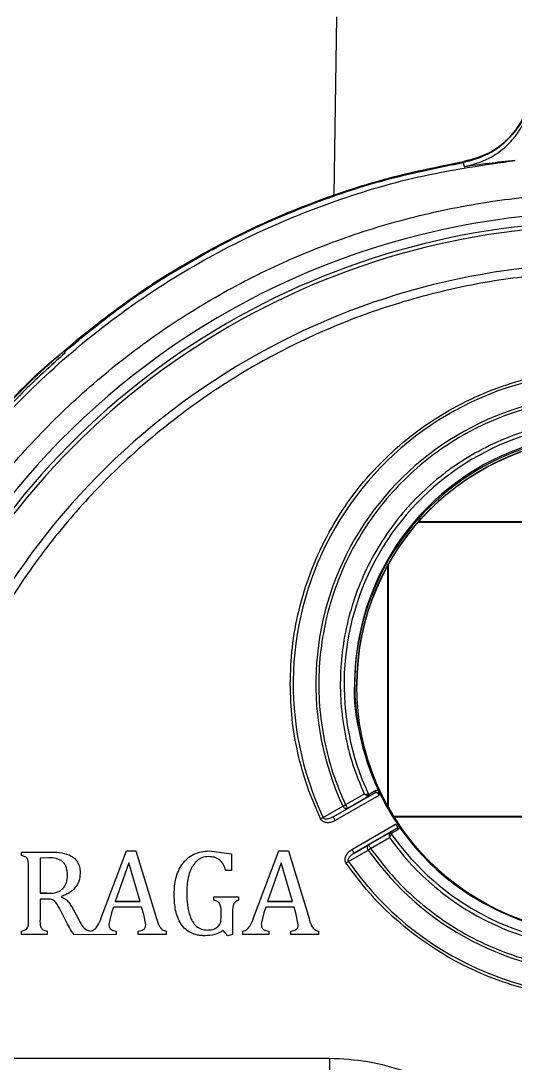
# Model space of a CAD drawing. Header units: millimetres. Extents: x 2028 to 4172, y 863 to 2379.
# Drawn here: x 2596.3 to 2655.4, y 2135.8 to 2260.6 of the extents above; entities that cross this region are included whole.
import ezdxf

# ---------------------------------------------------------------- set-up
doc = ezdxf.new("R2010")
doc.units = ezdxf.units.MM
doc.layers.add('粗实线', color=7, linetype='Continuous', lineweight=40)

msp = doc.modelspace()

# ---------------------------------------------------------------- linework, layer by layer
at = {"color": 7, "linetype": 'Continuous', "lineweight": 25}
for p, q in [((2634.08, 2261.042), (2633.755, 2239.674)), ((2649.206, 2243.597), (2649.326, 2243.08)), ((2649.319, 2243.722), (2649.319, 2243.722)), ((2601.48, 2220.927), (2601.592, 2220.815)), ((2636.484, 2181.003), (2636.484, 2181.003)), ((2633.661, 2165.257), (2638.715, 2168.175)), ((2639.138, 2167.842), (2633.911, 2164.824)), ((2637.389, 2167.987), (2635.15, 2166.694)), ((2637.904, 2167.706), (2635.4, 2166.261)), ((2637.901, 2167.706), (2637.93, 2167.725)), ((2637.904, 2167.706), (2638.715, 2168.175)), ((2638.779, 2168.424), (2637.968, 2167.956)), ((2638.74, 2168.193), (2638.748, 2168.19)), ((2641.579, 2164.085), (2639.105, 2168.37)), ((2632.478, 2165.184), (2634.829, 2166.544)), ((2633.661, 2165.257), (2635.4, 2166.261)), ((2633.661, 2165.257), (2633.331, 2165.101)), ((2635.911, 2161.36), (2641.138, 2164.378)), ((2641.215, 2163.844), (2636.161, 2160.927)), ((2641.215, 2163.844), (2640.404, 2163.376)), ((2640.652, 2163.307), (2641.463, 2163.775)), ((2637.9, 2161.931), (2640.404, 2163.376)), ((2638.15, 2161.498), (2640.389, 2162.791)), ((2605.899, 2153.162), (2608.917, 2161.192)), ((2605.899, 2153.162), (2608.917, 2161.192)), ((2608.917, 2161.192), (2610.062, 2161.192)), ((2608.917, 2161.192), (2608.917, 2161.192)), ((2608.917, 2161.192), (2610.062, 2161.192)), ((2610.062, 2161.192), (2612.523, 2153.104)), ((2610.062, 2161.192), (2610.062, 2161.192)), ((2610.062, 2161.192), (2612.523, 2153.104)), ((2618.811, 2161.192), (2621.486, 2160.851)), ((2618.811, 2161.192), (2618.811, 2161.192)), ((2624.147, 2153.162), (2627.165, 2161.192)), ((2624.147, 2153.162), (2627.165, 2161.192)), ((2627.165, 2161.192), (2628.31, 2161.192)), ((2627.165, 2161.192), (2627.165, 2161.192)), ((2627.165, 2161.192), (2628.31, 2161.192)), ((2628.31, 2161.192), (2630.771, 2153.104)), ((2628.31, 2161.192), (2628.31, 2161.192)), ((2628.31, 2161.192), (2630.771, 2153.104)), ((2635.506, 2159.938), (2637.86, 2161.295)), ((2636.161, 2160.927), (2637.9, 2161.931)), ((2596.355, 2160.643), (2596.355, 2161.055)), ((2596.355, 2161.055), (2599.967, 2161.055)), ((2596.355, 2161.055), (2599.967, 2161.055)), ((2596.355, 2161.055), (2596.355, 2161.055)), ((2599.631, 2160.369), (2598.574, 2160.341)), ((2598.574, 2160.341), (2598.574, 2156.116)), ((2599.967, 2161.055), (2599.967, 2161.055)), ((2621.486, 2160.851), (2621.486, 2158.86)), ((2621.486, 2160.851), (2621.486, 2160.851)), ((2597.202, 2153.024), (2597.202, 2159.207)), ((2609.2, 2159.773), (2607.569, 2155.155)), ((2610.56, 2155.155), (2609.2, 2159.773)), ((2621.486, 2158.86), (2620.8, 2158.86)), ((2627.448, 2159.773), (2625.817, 2155.155)), ((2628.807, 2155.155), (2627.448, 2159.773)), ((2603.376, 2158.525), (2603.376, 2158.525)), ((2598.574, 2156.116), (2599.391, 2156.116)), ((2598.574, 2156.116), (2598.574, 2156.116)), ((2599.391, 2156.116), (2598.574, 2156.116)), ((2599.391, 2156.116), (2599.391, 2156.116)), ((2616.135, 2156.148), (2616.135, 2156.148)), ((2599.365, 2155.43), (2598.574, 2155.43)), ((2598.574, 2155.43), (2598.574, 2153.029)), ((2601.166, 2155.749), (2601.166, 2155.685)), ((2607.569, 2155.155), (2610.56, 2155.155)), ((2610.56, 2155.155), (2607.569, 2155.155)), ((2614.626, 2156.047), (2614.626, 2156.047)), ((2619.37, 2155.292), (2619.37, 2155.704)), ((2619.37, 2155.704), (2622.333, 2155.704)), ((2619.37, 2155.704), (2622.333, 2155.704)), ((2619.37, 2155.704), (2619.37, 2155.704)), ((2622.333, 2155.704), (2622.333, 2155.292)), ((2622.333, 2155.704), (2622.333, 2155.704)), ((2625.817, 2155.155), (2628.807, 2155.155)), ((2628.807, 2155.155), (2625.817, 2155.155)), ((2601.644, 2152.883), (2601.033, 2154.081)), ((2602.574, 2154.128), (2603.204, 2152.947)), ((2602.574, 2154.128), (2602.574, 2154.128)), ((2602.574, 2154.128), (2603.204, 2152.947)), ((2607.119, 2153.792), (2606.804, 2152.435)), ((2607.361, 2154.469), (2607.119, 2153.792)), ((2610.729, 2154.469), (2607.361, 2154.469)), ((2610.982, 2153.569), (2610.729, 2154.469)), ((2620.252, 2153.23), (2620.252, 2153.659)), ((2621.624, 2153.71), (2621.624, 2151.191)), ((2625.367, 2153.792), (2625.051, 2152.435)), ((2625.609, 2154.469), (2625.367, 2153.792)), ((2628.977, 2154.469), (2625.609, 2154.469)), ((2629.23, 2153.569), (2628.977, 2154.469)), ((2597.202, 2153.024), (2597.202, 2153.024)), ((2603.204, 2152.947), (2603.204, 2152.947)), ((2605.899, 2153.162), (2605.899, 2153.162)), ((2611.222, 2152.362), (2610.982, 2153.569)), ((2612.523, 2153.104), (2612.523, 2153.104)), ((2624.147, 2153.162), (2624.147, 2153.162)), ((2629.47, 2152.362), (2629.23, 2153.569)), ((2630.771, 2153.104), (2630.771, 2153.104)), ((2596.355, 2151.176), (2596.355, 2151.588)), ((2596.355, 2151.588), (2596.355, 2151.588)), ((2599.421, 2151.176), (2596.355, 2151.176)), ((2599.421, 2151.588), (2599.421, 2151.176)), ((2607.7, 2151.176), (2602.617, 2151.16)), ((2604.62, 2151.586), (2604.62, 2151.586)), ((2607.7, 2151.588), (2607.7, 2151.176)), ((2610.332, 2151.176), (2610.332, 2151.588)), ((2613.666, 2151.176), (2610.332, 2151.176)), ((2613.666, 2151.588), (2613.666, 2151.176)), ((2613.666, 2151.588), (2613.666, 2151.588)), ((2621.043, 2151.039), (2620.498, 2151.652)), ((2621.624, 2151.191), (2621.043, 2151.039)), ((2622.858, 2151.176), (2622.858, 2151.588)), ((2622.858, 2151.588), (2622.858, 2151.588)), ((2625.947, 2151.176), (2622.858, 2151.176)), ((2625.947, 2151.588), (2625.947, 2151.176)), ((2628.58, 2151.176), (2628.58, 2151.588)), ((2631.914, 2151.176), (2628.58, 2151.176)), ((2631.914, 2151.588), (2631.914, 2151.176)), ((2631.914, 2151.588), (2631.914, 2151.588)), ((2582.518, 2136.387), (2633.21, 2136.387)), ((2633.21, 2136.387), (2633.21, 2134.387))]:
    msp.add_line(p, q, dxfattribs=at)
at = {"color": 7, "linetype": 'Continuous', "lineweight": 25, "flags": 128}
for points in [[(2634.829, 2166.544), (2634.862, 2166.56), (2634.898, 2166.576), (2634.936, 2166.594), (2634.976, 2166.613), (2635.018, 2166.632), (2635.061, 2166.653), (2635.105, 2166.673), (2635.15, 2166.694)], [(2635.15, 2166.694), (2635.199, 2166.609), (2635.245, 2166.528), (2635.289, 2166.453), (2635.327, 2166.388), (2635.358, 2166.334), (2635.381, 2166.294), (2635.395, 2166.269), (2635.4, 2166.261)], [(2632.478, 2165.184), (2632.445, 2165.168), (2632.409, 2165.152), (2632.371, 2165.134), (2632.331, 2165.115), (2632.289, 2165.095), (2632.246, 2165.074), (2632.202, 2165.054), (2632.158, 2165.033)], [(2633.911, 2164.824), (2633.863, 2164.909), (2633.816, 2164.99), (2633.773, 2165.065), (2633.735, 2165.13), (2633.704, 2165.184), (2633.68, 2165.224), (2633.666, 2165.249), (2633.661, 2165.257)], [(2636.161, 2160.927), (2636.157, 2160.935), (2636.142, 2160.96), (2636.119, 2161), (2636.088, 2161.054), (2636.05, 2161.119), (2636.007, 2161.194), (2635.96, 2161.276), (2635.911, 2161.36)], [(2638.15, 2161.498), (2638.11, 2161.47), (2638.07, 2161.442), (2638.031, 2161.414), (2637.993, 2161.388), (2637.957, 2161.362), (2637.922, 2161.338), (2637.89, 2161.316), (2637.86, 2161.295)], [(2637.9, 2161.931), (2637.905, 2161.922), (2637.919, 2161.898), (2637.942, 2161.858), (2637.973, 2161.804), (2638.011, 2161.738), (2638.054, 2161.663), (2638.101, 2161.582), (2638.15, 2161.498)], [(2635.215, 2159.737), (2635.256, 2159.765), (2635.296, 2159.793), (2635.335, 2159.82), (2635.373, 2159.846), (2635.409, 2159.871), (2635.444, 2159.895), (2635.476, 2159.918), (2635.506, 2159.938)]]:
    msp.add_lwpolyline(points, dxfattribs=at)
at = {"color": 7, "linetype": 'Continuous', "lineweight": 25}
msp.add_circle((2666.234, 2180.971), 29.75, dxfattribs=at)
for centre, radius, start, end in [((2647.611, 2253.575), 10, 302.62258, 314.66639), ((2666.234, 2146.177), 91.48, 295.79271, 180), ((2666.234, 2146.176), 90.341, 353.64897, 186.35103), ((2666.234, 2146.176), 89.875, 353.64897, 186.35103), ((2666.234, 2146.176), 85.319, 353.33017, 186.66983), ((2666.234, 2181.176), 37.354, 94.65071, 205.34929), ((2666.234, 2181.176), 34.646, 95.01875, 204.98125), ((2666.234, 2181.176), 31.264, 94.97704, 205.02296), ((2666.234, 2181.176), 30, 94.72923, 205.27077), ((2666.234, 2180.971), 30, 357.22072, 180), ((2666.234, 2180.971), 29.75, 0, 179.93876), ((2637.684, 2167.893), 0.229, 310.10459, 14.91837), ((2637.801, 2167.866), 0.19, 302.68761, 28.51079), ((2638.612, 2168.334), 0.189, 302.68007, 28.38309), ((2641.301, 2163.676), 0.189, 31.61702, 117.31857), ((2666.234, 2181.176), 30, 214.72923, 325.27077), ((2640.456, 2163.092), 0.229, 45.08176, 109.89528), ((2640.491, 2163.208), 0.19, 31.48925, 117.3121), ((2666.234, 2181.176), 31.264, 214.97704, 325.02296), ((2666.234, 2181.176), 34.646, 215.01875, 324.98125), ((2666.234, 2181.176), 37.354, 214.65071, 325.34929), ((2666.234, 2146.177), 91.48, 180, 290.22656)]:
    msp.add_arc(centre, radius, start, end, dxfattribs=at)
for points, knots in [([(2649.206, 2243.597), (2650.239, 2243.878), (2652.301, 2244.44), (2654.845, 2246.458), (2656.726, 2249.108), (2657.181, 2251.2), (2657.409, 2252.248)], [0, 0, 0, 0, 0.25004665, 0.49944856, 0.74939592, 1, 1, 1, 1]), ([(2649.326, 2243.08), (2650.36, 2243.355), (2651.753, 2243.726), (2653.287, 2244.681), (2654.167, 2245.359), (2655.006, 2246.174), (2655.832, 2247.193), (2656.615, 2248.504), (2657.277, 2250.133), (2657.461, 2251.357), (2657.558, 2251.998)], [0, 0, 0, 0, 0.2442896, 0.3290361, 0.4144898, 0.500125, 0.5979924, 0.7157703, 0.8510724, 1, 1, 1, 1]), ([(2604.927, 2223.752), (2606.195, 2224.786), (2609.935, 2227.834), (2616.662, 2232.009), (2624.835, 2236.268), (2633.064, 2239.579), (2641.2, 2242.114), (2646.651, 2243.193), (2649.319, 2243.722)], [0, 0, 0, 0, 0.0997459, 0.2940675, 0.4812543, 0.6613057, 0.8342211, 1, 1, 1, 1]), ([(2655.445, 2243.851), (2654.377, 2243.731), (2652.23, 2243.49), (2650.297, 2243.217), (2649.326, 2243.08)], [0, 0, 0, 0, 0.4975573, 1, 1, 1, 1]), ([(2591.499, 2210.918), (2592.206, 2211.783), (2595.078, 2215.295), (2598.488, 2218.67), (2601.35, 2220.923), (2601.525, 2221.061)], [0, 0, 0, 0, 0.2347886, 0.9533514, 1, 1, 1, 1]), ([(2628.527, 2181.176), (2628.577, 2182.641), (2628.677, 2185.61), (2629.5, 2190.061), (2630.858, 2194.513), (2632.817, 2198.865), (2635.359, 2203.005), (2638.434, 2206.807), (2641.974, 2210.18), (2645.894, 2213.05), (2650.072, 2215.355), (2654.4, 2217.069), (2658.77, 2218.251), (2661.721, 2218.591), (2663.177, 2218.759)], [0, 0, 0, 0, 0.0782156, 0.1586051, 0.2410351, 0.3265101, 0.4128917, 0.5, 0.5870918, 0.6734733, 0.7589648, 0.8413784, 0.9217762, 1, 1, 1, 1]), ([(2632.158, 2165.033), (2631.602, 2166.308), (2630.49, 2168.858), (2629.382, 2172.888), (2628.658, 2177.005), (2628.571, 2179.786), (2628.527, 2181.176)], [0, 0, 0, 0, 0.2499835, 0.4999998, 0.7499835, 1, 1, 1, 1]), ([(2636.238, 2181.208), (2636.237, 2181.198), (2636.042, 2179.236), (2636.71, 2175.28), (2638.316, 2169.624), (2641.136, 2164.4), (2644.883, 2159.832), (2649.458, 2156.053), (2654.689, 2153.351), (2658.686, 2151.894), (2660.9, 2151.699), (2661.16, 2151.676)], [0, 0, 0, 0, 0.00076022, 0.14084744, 0.28093466, 0.42102187, 0.56110909, 0.70119631, 0.84128353, 0.98137075, 1, 1, 1, 1]), ([(2637.389, 2167.987), (2637.449, 2167.983), (2637.549, 2167.976), (2637.694, 2167.965), (2637.818, 2167.958), (2637.877, 2167.954), (2637.905, 2167.952)], [0, 0, 0, 0, 0.2860062, 0.4846128, 0.7578444, 1, 1, 1, 1]), ([(2637.831, 2167.719), (2637.807, 2167.733), (2637.757, 2167.763), (2637.651, 2167.828), (2637.526, 2167.903), (2637.44, 2167.956), (2637.389, 2167.987)], [0, 0, 0, 0, 0.242697, 0.5154318, 0.7146557, 1, 1, 1, 1]), ([(2637.831, 2167.719), (2637.844, 2167.712), (2637.873, 2167.697), (2637.893, 2167.703), (2637.904, 2167.706)], [0, 0, 0, 0, 0.4553331, 1, 1, 1, 1]), ([(2637.968, 2167.956), (2637.959, 2167.952), (2637.94, 2167.944), (2637.916, 2167.95), (2637.905, 2167.952)], [0, 0, 0, 0, 0.5050343, 1, 1, 1, 1]), ([(2638.715, 2168.175), (2638.759, 2168.19), (2638.825, 2168.213), (2638.931, 2168.182), (2638.984, 2168.147), (2639.009, 2168.13)], [0, 0, 0, 0, 0.5069925, 0.7668968, 1, 1, 1, 1]), ([(2639.126, 2168.301), (2639.093, 2168.331), (2639.027, 2168.391), (2638.933, 2168.436), (2638.848, 2168.452), (2638.802, 2168.433), (2638.779, 2168.424)], [0, 0, 0, 0, 0.245779, 0.4989923, 0.7466569, 1, 1, 1, 1]), ([(2639.126, 2168.301), (2639.124, 2168.287), (2639.12, 2168.258), (2639.093, 2168.208), (2639.057, 2168.167), (2639.027, 2168.143), (2639.013, 2168.133), (2639.01, 2168.131), (2639.009, 2168.13), (2639.009, 2168.13), (2639.009, 2168.13), (2639.009, 2168.13), (2639.009, 2168.13)], [0, 0, 0, 0, 0.2479867, 0.4941208, 0.7906603, 0.9489512, 0.9871984, 0.9967144, 0.9991187, 0.9997404, 0.9999108, 1, 1, 1, 1]), ([(2639.105, 2168.37), (2639.111, 2168.356), (2639.119, 2168.338), (2639.125, 2168.314), (2639.126, 2168.305), (2639.126, 2168.301)], [0, 0, 0, 0, 0.5522801, 0.7827511, 1, 1, 1, 1]), ([(2639.105, 2168.37), (2639.12, 2168.331), (2639.15, 2168.247), (2639.162, 2168.067), (2639.147, 2167.93), (2639.138, 2167.842)], [0, 0, 0, 0, 0.2295204, 0.499747, 1, 1, 1, 1]), ([(2635.4, 2166.261), (2635.356, 2166.244), (2635.288, 2166.217), (2635.18, 2166.234), (2635.095, 2166.267), (2635.015, 2166.318), (2634.917, 2166.404), (2634.864, 2166.489), (2634.829, 2166.544)], [0, 0, 0, 0, 0.238585, 0.3787456, 0.4999975, 0.6362115, 0.761415, 1, 1, 1, 1]), ([(2633.911, 2164.824), (2633.764, 2164.752), (2633.469, 2164.608), (2633.052, 2164.556), (2632.725, 2164.595), (2632.491, 2164.681), (2632.285, 2164.821), (2632.2, 2164.963), (2632.158, 2165.033)], [0, 0, 0, 0, 0.2498125, 0.4991926, 0.6288786, 0.7494851, 0.8773244, 1, 1, 1, 1]), ([(2633.331, 2165.101), (2633.218, 2165.065), (2633.054, 2165.013), (2632.83, 2165), (2632.68, 2165.019), (2632.571, 2165.067), (2632.507, 2165.128), (2632.487, 2165.165), (2632.478, 2165.184)], [0, 0, 0, 0, 0.38478013, 0.56435916, 0.7273499, 0.86895442, 0.93437056, 1, 1, 1, 1]), ([(2641.138, 2164.378), (2641.219, 2164.341), (2641.345, 2164.286), (2641.495, 2164.186), (2641.552, 2164.117), (2641.579, 2164.085)], [0, 0, 0, 0, 0.5002105, 0.7688311, 1, 1, 1, 1]), ([(2641.323, 2164.121), (2641.325, 2164.091), (2641.329, 2164.028), (2641.304, 2163.921), (2641.25, 2163.875), (2641.215, 2163.844)], [0, 0, 0, 0, 0.233085, 0.4930073, 1, 1, 1, 1]), ([(2641.323, 2164.122), (2641.34, 2164.129), (2641.376, 2164.144), (2641.432, 2164.155), (2641.487, 2164.154), (2641.516, 2164.143), (2641.53, 2164.137)], [0, 0, 0, 0, 0.2336109, 0.4844564, 0.7436939, 1, 1, 1, 1]), ([(2641.463, 2163.775), (2641.482, 2163.791), (2641.521, 2163.821), (2641.55, 2163.903), (2641.558, 2164.007), (2641.539, 2164.094), (2641.53, 2164.137)], [0, 0, 0, 0, 0.2532366, 0.5010025, 0.7541237, 1, 1, 1, 1]), ([(2641.53, 2164.137), (2641.533, 2164.135), (2641.541, 2164.13), (2641.559, 2164.113), (2641.57, 2164.097), (2641.579, 2164.085)], [0, 0, 0, 0, 0.2208696, 0.4522607, 1, 1, 1, 1]), ([(2640.404, 2163.376), (2640.395, 2163.369), (2640.38, 2163.355), (2640.379, 2163.322), (2640.378, 2163.307)], [0, 0, 0, 0, 0.5446681, 1, 1, 1, 1]), ([(2640.378, 2163.307), (2640.378, 2163.28), (2640.38, 2163.221), (2640.383, 2163.096), (2640.385, 2162.95), (2640.388, 2162.85), (2640.389, 2162.791)], [0, 0, 0, 0, 0.2427138, 0.5154318, 0.7146901, 1, 1, 1, 1]), ([(2640.617, 2163.254), (2640.605, 2163.229), (2640.579, 2163.177), (2640.523, 2163.065), (2640.46, 2162.934), (2640.416, 2162.844), (2640.389, 2162.791)], [0, 0, 0, 0, 0.2421389, 0.5153871, 0.7139591, 1, 1, 1, 1]), ([(2640.617, 2163.254), (2640.621, 2163.266), (2640.628, 2163.289), (2640.644, 2163.301), (2640.652, 2163.307)], [0, 0, 0, 0, 0.4949702, 1, 1, 1, 1]), ([(2614.626, 2156.047), (2614.661, 2156.67), (2614.73, 2157.915), (2615.361, 2159.385), (2616.193, 2160.321), (2616.982, 2160.835), (2617.876, 2161.145), (2618.499, 2161.176), (2618.811, 2161.192)], [0, 0, 0, 0, 0.25015941, 0.49958066, 0.62466902, 0.74973011, 0.87480959, 1, 1, 1, 1]), ([(2614.626, 2156.047), (2614.661, 2156.67), (2614.73, 2157.915), (2615.361, 2159.385), (2616.193, 2160.321), (2616.982, 2160.835), (2617.876, 2161.145), (2618.499, 2161.176), (2618.811, 2161.192)], [0, 0, 0, 0, 0.25015941, 0.49958066, 0.62466902, 0.74973011, 0.87480959, 1, 1, 1, 1]), ([(2635.215, 2159.737), (2635.176, 2159.808), (2635.096, 2159.953), (2635.077, 2160.202), (2635.12, 2160.447), (2635.249, 2160.75), (2635.503, 2161.085), (2635.775, 2161.268), (2635.911, 2161.36)], [0, 0, 0, 0, 0.1225406, 0.2507283, 0.3708535, 0.5011377, 0.7505279, 1, 1, 1, 1]), ([(2637.772, 2161.498), (2637.764, 2161.542), (2637.747, 2161.637), (2637.768, 2161.766), (2637.819, 2161.871), (2637.874, 2161.911), (2637.9, 2161.931)], [0, 0, 0, 0, 0.239538, 0.5175571, 0.7682031, 1, 1, 1, 1]), ([(2637.86, 2161.295), (2637.842, 2161.327), (2637.804, 2161.392), (2637.783, 2161.462), (2637.772, 2161.498)], [0, 0, 0, 0, 0.4935537, 1, 1, 1, 1]), ([(2597.202, 2159.207), (2597.216, 2159.53), (2597.233, 2159.934), (2597.005, 2160.361), (2596.737, 2160.543), (2596.508, 2160.603), (2596.355, 2160.643)], [0, 0, 0, 0, 0.4996211, 0.6251499, 0.7494732, 1, 1, 1, 1]), ([(2601.867, 2158.328), (2601.85, 2158.62), (2601.824, 2159.058), (2601.573, 2159.589), (2601.285, 2159.922), (2600.913, 2160.155), (2600.359, 2160.343), (2599.922, 2160.358), (2599.631, 2160.369)], [0, 0, 0, 0, 0.24958677, 0.37462583, 0.49959061, 0.62471117, 0.7498825, 1, 1, 1, 1]), ([(2599.967, 2161.055), (2600.371, 2161.041), (2601.177, 2161.014), (2602.167, 2160.717), (2602.82, 2160.226), (2603.168, 2159.718), (2603.314, 2159.229), (2603.37, 2158.829), (2603.374, 2158.626), (2603.376, 2158.525)], [0, 0, 0, 0, 0.2503213, 0.4998014, 0.6247836, 0.7496745, 0.8746984, 0.9373467, 1, 1, 1, 1]), ([(2618.723, 2160.506), (2618.605, 2160.501), (2618.37, 2160.49), (2617.913, 2160.373), (2617.393, 2160.076), (2616.921, 2159.543), (2616.554, 2158.849), (2616.298, 2158.021), (2616.156, 2157.089), (2616.142, 2156.46), (2616.135, 2156.148)], [0, 0, 0, 0, 0.06255781, 0.1250968, 0.24972713, 0.37454347, 0.4995432, 0.66531131, 0.83356264, 1, 1, 1, 1]), ([(2620.8, 2158.86), (2620.721, 2159.088), (2620.562, 2159.545), (2620.202, 2160.048), (2619.796, 2160.318), (2619.335, 2160.481), (2618.966, 2160.496), (2618.723, 2160.506)], [0, 0, 0, 0, 0.2503493, 0.4996618, 0.6209721, 0.7499106, 1, 1, 1, 1]), ([(2635.506, 2159.938), (2635.495, 2159.956), (2635.472, 2159.992), (2635.452, 2160.078), (2635.465, 2160.196), (2635.523, 2160.336), (2635.647, 2160.522), (2635.857, 2160.733), (2636.059, 2160.861), (2636.161, 2160.927)], [0, 0, 0, 0, 0.0469095, 0.0936327, 0.1947106, 0.3110168, 0.4391204, 0.7135016, 1, 1, 1, 1]), ([(2599.391, 2156.116), (2599.712, 2156.119), (2600.194, 2156.124), (2600.806, 2156.321), (2601.218, 2156.577), (2601.534, 2156.943), (2601.818, 2157.524), (2601.847, 2158.006), (2601.867, 2158.328)], [0, 0, 0, 0, 0.2503, 0.3753367, 0.5003813, 0.6253296, 0.7504389, 1, 1, 1, 1]), ([(2603.376, 2158.525), (2603.351, 2158.206), (2603.302, 2157.567), (2602.802, 2156.721), (2602.052, 2156.109), (2601.461, 2155.869), (2601.166, 2155.749)], [0, 0, 0, 0, 0.2499069, 0.4994484, 0.7494591, 1, 1, 1, 1]), ([(2616.135, 2156.148), (2616.172, 2155.196), (2616.218, 2154.006), (2616.807, 2152.715), (2617.252, 2152.161), (2617.874, 2151.783), (2618.346, 2151.745), (2618.582, 2151.725)], [0, 0, 0, 0, 0.4997947, 0.6251408, 0.7502026, 0.8750194, 1, 1, 1, 1]), ([(2601.033, 2154.081), (2600.856, 2154.429), (2600.636, 2154.863), (2600.216, 2155.273), (2599.853, 2155.428), (2599.56, 2155.429), (2599.365, 2155.43)], [0, 0, 0, 0, 0.5001583, 0.6250646, 0.7501102, 1, 1, 1, 1]), ([(2601.166, 2155.685), (2601.326, 2155.604), (2601.647, 2155.442), (2602.019, 2155.045), (2602.319, 2154.601), (2602.489, 2154.286), (2602.574, 2154.128)], [0, 0, 0, 0, 0.2497421, 0.4995193, 0.7496968, 1, 1, 1, 1]), ([(2618.324, 2151.039), (2618.177, 2151.042), (2617.881, 2151.049), (2617.297, 2151.136), (2616.587, 2151.365), (2615.855, 2151.886), (2615.14, 2152.838), (2614.69, 2154.279), (2614.648, 2155.457), (2614.626, 2156.047)], [0, 0, 0, 0, 0.06265322, 0.12530292, 0.25030366, 0.37521459, 0.50021885, 0.74968949, 1, 1, 1, 1]), ([(2620.252, 2153.659), (2620.26, 2154.011), (2620.27, 2154.451), (2620.054, 2154.932), (2619.793, 2155.173), (2619.539, 2155.245), (2619.37, 2155.292)], [0, 0, 0, 0, 0.500125, 0.6246688, 0.7500352, 1, 1, 1, 1]), ([(2622.333, 2155.292), (2622.296, 2155.279), (2622.221, 2155.254), (2622.077, 2155.187), (2621.908, 2155.079), (2621.763, 2154.885), (2621.612, 2154.43), (2621.619, 2154.03), (2621.624, 2153.71)], [0, 0, 0, 0, 0.0626257, 0.1252285, 0.2500926, 0.3748737, 0.5000878, 1, 1, 1, 1]), ([(2596.355, 2151.588), (2596.508, 2151.628), (2596.738, 2151.688), (2597.008, 2151.867), (2597.236, 2152.297), (2597.217, 2152.701), (2597.202, 2153.024)], [0, 0, 0, 0, 0.2505117, 0.3752446, 0.5001647, 1, 1, 1, 1]), ([(2596.355, 2151.588), (2596.508, 2151.628), (2596.738, 2151.688), (2597.008, 2151.867), (2597.236, 2152.297), (2597.217, 2152.701), (2597.202, 2153.024)], [0, 0, 0, 0, 0.2505117, 0.3752446, 0.5001647, 1, 1, 1, 1]), ([(2598.574, 2153.029), (2598.567, 2152.707), (2598.56, 2152.345), (2598.707, 2151.976), (2598.802, 2151.847), (2599.035, 2151.686), (2599.266, 2151.627), (2599.421, 2151.588)], [0, 0, 0, 0, 0.49924852, 0.56209257, 0.62459054, 0.74961398, 1, 1, 1, 1]), ([(2602.617, 2151.16), (2602.44, 2151.439), (2602.086, 2151.996), (2601.791, 2152.587), (2601.644, 2152.883)], [0, 0, 0, 0, 0.4999014, 1, 1, 1, 1]), ([(2603.204, 2152.947), (2603.365, 2152.645), (2603.606, 2152.193), (2604.11, 2151.695), (2604.45, 2151.623), (2604.62, 2151.586)], [0, 0, 0, 0, 0.5005372, 0.7503463, 1, 1, 1, 1]), ([(2603.204, 2152.947), (2603.365, 2152.645), (2603.606, 2152.193), (2604.11, 2151.695), (2604.45, 2151.623), (2604.62, 2151.586)], [0, 0, 0, 0, 0.5005372, 0.7503463, 1, 1, 1, 1]), ([(2604.62, 2151.586), (2604.707, 2151.608), (2604.879, 2151.651), (2605.18, 2151.847), (2605.572, 2152.337), (2605.768, 2152.832), (2605.899, 2153.162)], [0, 0, 0, 0, 0.125077, 0.2502224, 0.4998872, 1, 1, 1, 1]), ([(2604.62, 2151.586), (2604.707, 2151.608), (2604.879, 2151.651), (2605.18, 2151.847), (2605.572, 2152.337), (2605.768, 2152.832), (2605.899, 2153.162)], [0, 0, 0, 0, 0.125077, 0.2502224, 0.4998872, 1, 1, 1, 1]), ([(2606.804, 2152.435), (2606.811, 2152.318), (2606.821, 2152.142), (2606.927, 2151.933), (2607.089, 2151.765), (2607.359, 2151.646), (2607.586, 2151.607), (2607.7, 2151.588)], [0, 0, 0, 0, 0.2495954, 0.3779288, 0.4998398, 0.7495428, 1, 1, 1, 1]), ([(2610.332, 2151.588), (2610.555, 2151.627), (2610.834, 2151.675), (2611.091, 2151.89), (2611.206, 2152.083), (2611.216, 2152.25), (2611.222, 2152.362)], [0, 0, 0, 0, 0.4994773, 0.6261796, 0.7503153, 1, 1, 1, 1]), ([(2612.523, 2153.104), (2612.618, 2152.778), (2612.738, 2152.37), (2613.014, 2151.947), (2613.258, 2151.708), (2613.502, 2151.636), (2613.666, 2151.588)], [0, 0, 0, 0, 0.5004596, 0.6283614, 0.7507034, 1, 1, 1, 1]), ([(2612.523, 2153.104), (2612.618, 2152.779), (2612.739, 2152.366), (2613.017, 2151.943), (2613.263, 2151.707), (2613.502, 2151.636), (2613.666, 2151.588)], [0, 0, 0, 0, 0.5004401, 0.6353693, 0.7507131, 1, 1, 1, 1]), ([(2618.582, 2151.725), (2618.798, 2151.734), (2619.127, 2151.748), (2619.539, 2151.886), (2619.815, 2152.053), (2620.031, 2152.291), (2620.219, 2152.685), (2620.238, 2153.013), (2620.252, 2153.23)], [0, 0, 0, 0, 0.2501826, 0.3813476, 0.5003835, 0.6219047, 0.7503749, 1, 1, 1, 1]), ([(2622.858, 2151.588), (2622.945, 2151.607), (2623.12, 2151.646), (2623.422, 2151.843), (2623.818, 2152.333), (2624.015, 2152.83), (2624.147, 2153.162)], [0, 0, 0, 0, 0.1250401, 0.2502359, 0.4998742, 1, 1, 1, 1]), ([(2622.858, 2151.588), (2622.945, 2151.607), (2623.12, 2151.646), (2623.422, 2151.843), (2623.818, 2152.333), (2624.015, 2152.83), (2624.147, 2153.162)], [0, 0, 0, 0, 0.1250401, 0.2502359, 0.4998742, 1, 1, 1, 1]), ([(2625.051, 2152.435), (2625.058, 2152.318), (2625.069, 2152.142), (2625.175, 2151.933), (2625.337, 2151.765), (2625.607, 2151.646), (2625.834, 2151.607), (2625.947, 2151.588)], [0, 0, 0, 0, 0.2495954, 0.3779288, 0.4998398, 0.7495428, 1, 1, 1, 1]), ([(2628.58, 2151.588), (2628.803, 2151.627), (2629.082, 2151.675), (2629.339, 2151.89), (2629.454, 2152.083), (2629.463, 2152.25), (2629.47, 2152.362)], [0, 0, 0, 0, 0.49947734, 0.62617963, 0.7503153, 1, 1, 1, 1]), ([(2630.771, 2153.104), (2630.866, 2152.778), (2630.986, 2152.37), (2631.262, 2151.947), (2631.505, 2151.708), (2631.75, 2151.636), (2631.914, 2151.588)], [0, 0, 0, 0, 0.5004596, 0.6283614, 0.7507034, 1, 1, 1, 1]), ([(2630.771, 2153.104), (2630.866, 2152.779), (2630.987, 2152.366), (2631.265, 2151.943), (2631.51, 2151.707), (2631.75, 2151.636), (2631.914, 2151.588)], [0, 0, 0, 0, 0.5004401, 0.6353693, 0.7507131, 1, 1, 1, 1]), ([(2620.498, 2151.652), (2620.16, 2151.464), (2619.484, 2151.087), (2618.711, 2151.055), (2618.324, 2151.039)], [0, 0, 0, 0, 0.4996166, 1, 1, 1, 1])]:
    msp.add_open_spline(points, degree=3, knots=knots, dxfattribs=at)
for points in [[(2657.531, 2252.313), (2657.3, 2251.272), (2656.838, 2249.191), (2654.949, 2246.561), (2652.407, 2244.555), (2650.348, 2243.999), (2649.319, 2243.722)], [(2568.561, 2156.967), (2569.085, 2160.618), (2570.133, 2167.922), (2573.253, 2178.565), (2577.461, 2188.808), (2582.816, 2198.509), (2589.221, 2207.548), (2596.602, 2215.81), (2604.864, 2223.191), (2613.903, 2229.596), (2623.604, 2234.951), (2633.847, 2239.159), (2644.49, 2242.279), (2651.793, 2243.327), (2655.445, 2243.851)], [(2568.763, 2163.509), (2569.45, 2166.804), (2570.823, 2173.392), (2574.143, 2182.944), (2578.347, 2192.128), (2583.483, 2200.831), (2589.472, 2208.967), (2596.26, 2216.452), (2603.773, 2223.207), (2611.935, 2229.162), (2620.66, 2234.26), (2629.862, 2238.425), (2639.428, 2241.705), (2646.022, 2243.049), (2649.319, 2243.722)], [(2601.48, 2220.927), (2603.777, 2222.814), (2608.37, 2226.588), (2615.871, 2231.433), (2623.742, 2235.634), (2631.971, 2239.081), (2640.465, 2241.834), (2646.293, 2243.009), (2649.206, 2243.597)], [(2572.494, 2146.177), (2572.581, 2149.245), (2572.755, 2155.38), (2574.158, 2164.495), (2576.383, 2173.432), (2579.491, 2182.108), (2583.43, 2190.437), (2588.167, 2198.34), (2593.656, 2205.741), (2599.843, 2212.568), (2606.671, 2218.756), (2614.071, 2224.245), (2621.974, 2228.982), (2630.304, 2232.921), (2638.979, 2236.028), (2647.917, 2238.254), (2657.032, 2239.657), (2663.167, 2239.831), (2666.234, 2239.918)], [(2666.234, 2230.463), (2663.272, 2230.373), (2657.346, 2230.192), (2648.557, 2228.737), (2639.964, 2226.432), (2631.663, 2223.217), (2623.746, 2219.152), (2616.301, 2214.274), (2609.411, 2208.64), (2603.152, 2202.312), (2597.594, 2195.36), (2592.798, 2187.862), (2588.818, 2179.901), (2585.7, 2171.566), (2583.471, 2162.947), (2582.179, 2154.145), (2581.755, 2145.246), (2582.264, 2139.34), (2582.518, 2136.387)], [(2601.592, 2220.815), (2599.836, 2219.239), (2596.326, 2216.086), (2593.173, 2212.575), (2591.597, 2210.82)], [(2663.234, 2215.338), (2661.873, 2215.171), (2659.149, 2214.836), (2655.177, 2213.719), (2651.361, 2212.169), (2647.76, 2210.165), (2644.424, 2207.746), (2641.401, 2204.945), (2638.735, 2201.803), (2636.465, 2198.364), (2634.622, 2194.678), (2633.233, 2190.798), (2632.319, 2186.78), (2631.893, 2182.682), (2631.957, 2178.56), (2632.523, 2174.481), (2633.542, 2170.483), (2634.614, 2167.957), (2635.15, 2166.694)], [(2663.234, 2212.752), (2661.985, 2212.589), (2659.487, 2212.265), (2655.847, 2211.219), (2652.351, 2209.779), (2649.053, 2207.926), (2645.997, 2205.696), (2643.228, 2203.118), (2640.784, 2200.23), (2638.701, 2197.073), (2637.008, 2193.69), (2635.729, 2190.13), (2634.881, 2186.443), (2634.478, 2182.682), (2634.522, 2178.898), (2635.024, 2175.151), (2635.937, 2171.475), (2636.905, 2169.15), (2637.389, 2167.987)], [(2639.009, 2168.13), (2639.028, 2168.086), (2639.066, 2167.998), (2639.114, 2167.894), (2639.138, 2167.842)], [(2641.138, 2164.378), (2641.171, 2164.331), (2641.238, 2164.237), (2641.295, 2164.16), (2641.323, 2164.121)], [(2640.389, 2162.791), (2641.154, 2161.79), (2642.684, 2159.789), (2645.411, 2157.16), (2648.406, 2154.852), (2651.66, 2152.922), (2655.119, 2151.39), (2658.735, 2150.281), (2662.458, 2149.609), (2666.234, 2149.384), (2670.011, 2149.609), (2673.733, 2150.281), (2677.35, 2151.39), (2680.809, 2152.922), (2684.063, 2154.852), (2687.058, 2157.16), (2689.785, 2159.789), (2691.314, 2161.79), (2692.079, 2162.791)], [(2638.15, 2161.498), (2638.976, 2160.402), (2640.627, 2158.211), (2643.58, 2155.33), (2646.83, 2152.8), (2650.367, 2150.683), (2654.13, 2149.003), (2658.067, 2147.786), (2662.121, 2147.048), (2666.234, 2146.801), (2670.348, 2147.048), (2674.402, 2147.786), (2678.339, 2149.003), (2682.102, 2150.683), (2685.638, 2152.8), (2688.888, 2155.33), (2691.842, 2158.211), (2693.493, 2160.402), (2694.319, 2161.498)], [(2697.254, 2159.737), (2696.347, 2158.519), (2694.534, 2156.082), (2691.281, 2152.876), (2687.696, 2150.059), (2683.79, 2147.702), (2679.63, 2145.831), (2675.275, 2144.475), (2670.788, 2143.653), (2666.234, 2143.378), (2661.681, 2143.653), (2657.194, 2144.475), (2652.839, 2145.831), (2648.679, 2147.702), (2644.773, 2150.059), (2641.188, 2152.876), (2637.935, 2156.082), (2636.122, 2158.519), (2635.215, 2159.737)], [(2666.234, 2052.437), (2663.167, 2052.524), (2657.032, 2052.698), (2647.917, 2054.101), (2638.979, 2056.326), (2630.304, 2059.434), (2621.974, 2063.372), (2614.071, 2068.11), (2606.671, 2073.598), (2599.843, 2079.786), (2593.656, 2086.613), (2588.167, 2094.014), (2583.43, 2101.917), (2579.491, 2110.247), (2576.383, 2118.922), (2574.158, 2127.86), (2572.755, 2136.974), (2572.581, 2143.11), (2572.494, 2146.177)], [(2633.21, 2136.387), (2634.758, 2136.309), (2637.853, 2136.153), (2642.345, 2134.885), (2646.594, 2132.954), (2649.059, 2131.075), (2650.292, 2130.135)]]:
    msp.add_open_spline(points, degree=3, dxfattribs=at)
at = {"layer": '粗实线', "linetype": 'ByBlock'}
for points in [[(2643.882, 2200.604), (2688.586, 2200.604)], [(2640.254, 2166.477), (2640.254, 2195.465)], [(2691.505, 2165.272), (2640.963, 2165.272)]]:
    msp.add_lwpolyline(points, dxfattribs=at)

doc.saveas('drawing.dxf')
